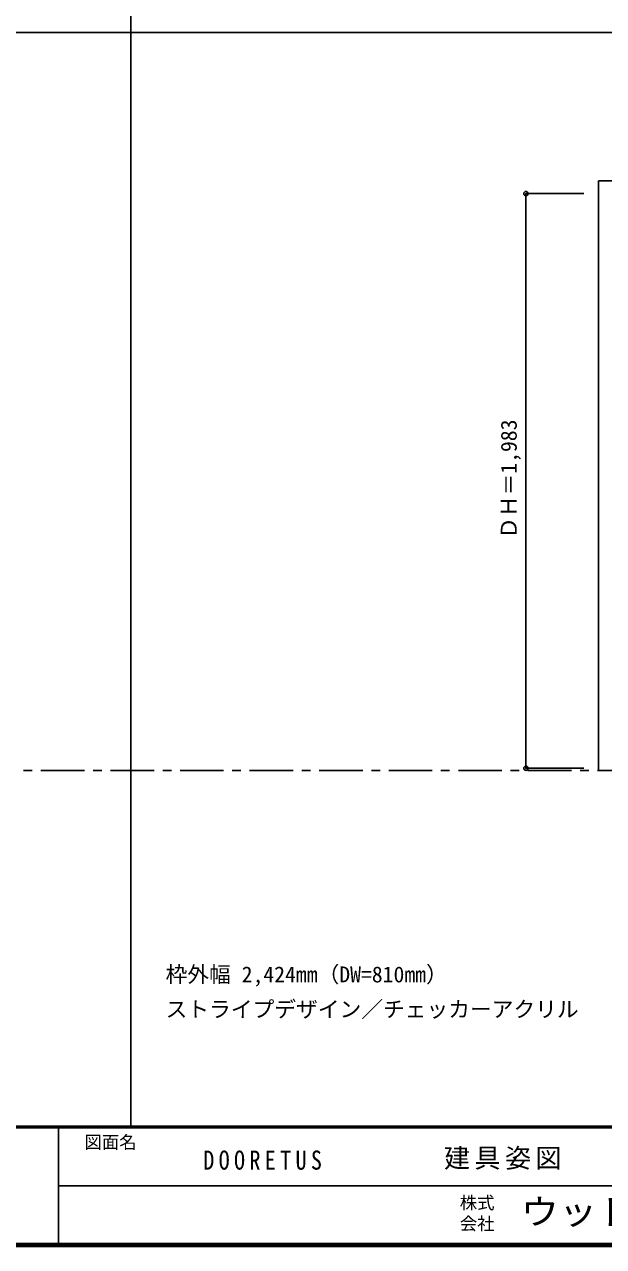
# Model space of a CAD drawing. Units: millimetres, scale not verified. Extents: x -6000 to 5700, y -4307 to 4260.
# Drawn here: x -267 to 1731, y -4205 to 12 of the extents above; entities that cross this region are included whole.
import ezdxf
from ezdxf.enums import TextEntityAlignment as Align

# ---------------------------------------------------------------- set-up
doc = ezdxf.new("R2010")
doc.units = ezdxf.units.MM
doc.header["$LTSCALE"] = 30
doc.header["$PDMODE"] = 32
doc.header["$PDSIZE"] = 15
doc.linetypes.add('CHAIN1', pattern=[8, 5, -1, 1, -1])
for name, color, linetype in [('0-1_通り芯', 7, 'CHAIN1'), ('0-4_枠', 3, 'Continuous'), ('0-A_文字', 7, 'Continuous'), ('0-B_寸法', 4, 'Continuous'), ('F-1_枠', 6, 'Continuous'), ('F-A_文字', 7, 'Continuous')]:
    doc.layers.add(name, color=color, linetype=linetype)
doc.styles.add('ＭＳ ゴシック', font='')
doc.styles.get('ＭＳ ゴシック').set_extended_font_data('MS Gothic')

msp = doc.modelspace()

# ---------------------------------------------------------------- linework, layer by layer
at = {"layer": '0-1_通り芯'}
msp.add_line((-5490, -2562.5), (5690, -2562.5), dxfattribs=at)
at = {"layer": '0-4_枠'}
msp.add_line((1713, -527.5), (4137, -527.5), dxfattribs=at)
msp.add_lwpolyline([(1743, -2562.5), (1713, -2562.5), (1713, -527.5)], dxfattribs=at)
at = {"layer": '0-B_寸法'}
for p, q in [((1463, -571.5), (1663, -571.5)), ((1463, -571.5), (1463, -2554.5)), ((1463, -2554.5), (1663, -2554.5))]:
    msp.add_line(p, q, dxfattribs=at)
at = {"layer": '0-B_寸法', "color": 7}
for p in [(1463, -571.5), (1463, -2554.5)]:
    msp.add_point(p, dxfattribs=at)
at = {"layer": 'F-1_枠'}
for p, q in [((100, -3790), (100, 4175)), ((-6000, -15.5), (5700, -15.5)), ((5700, -3790), (-6000, -3790)), ((5700, -3795), (-6000, -3795)), ((-150, -3795), (-150, -4195)), ((-150, -3995), (5690, -3995.01)), ((5700, -4195), (-6000, -4195)), ((5700, -4200), (-6000, -4200)), ((5700, -4205), (-6000, -4205))]:
    msp.add_line(p, q, dxfattribs=at)

# ---------------------------------------------------------------- texts
at = {"layer": '0-A_文字', "style": 'ＭＳ ゴシック'}
for s, p in [('枠外幅 2,424mm（DW=810mm）', (220, -3310)), ('ストライプデザイン／チェッカーアクリル', (220, -3430))]:
    msp.add_text(s, height=54.99, dxfattribs=at).set_placement(p, align=Align.BOTTOM_LEFT)
at = {"layer": '0-B_寸法', "color": 7, "style": 'ＭＳ ゴシック'}
msp.add_text('ＤＨ＝1,983', height=54.99, rotation=90, dxfattribs=at).set_placement((1448, -1763.25), align=Align.BOTTOM_LEFT)
at = {"layer": 'F-A_文字', "style": 'ＭＳ ゴシック'}
for s, p in [('図面名', (-60, -3880)), ('株式', (1235, -4089)), ('会社', (1235, -4161))]:
    msp.add_text(s, height=43.99, dxfattribs=at).set_placement(p, align=Align.BOTTOM_LEFT)
at = {"layer": 'F-A_文字', "style": 'ＭＳ ゴシック', "width": 1.1}
msp.add_text('ウッドワン・・・', height=87.98, dxfattribs=at).set_placement((1445, -4155), align=Align.BOTTOM_LEFT)
at = {"layer": 'F-A_文字', "char_height": 65.98, "attachment_point": 7, "style": 'ＭＳ ゴシック'}
for s, insert in [('\\T1.39;\\W0.85;DOORETUS', (350, -3940.79)), ('\\T1.17;建具姿図', (1180.42, -3940))]:
    msp.add_mtext(s, dxfattribs=dict(at, insert=insert))

doc.saveas('drawing.dxf')
